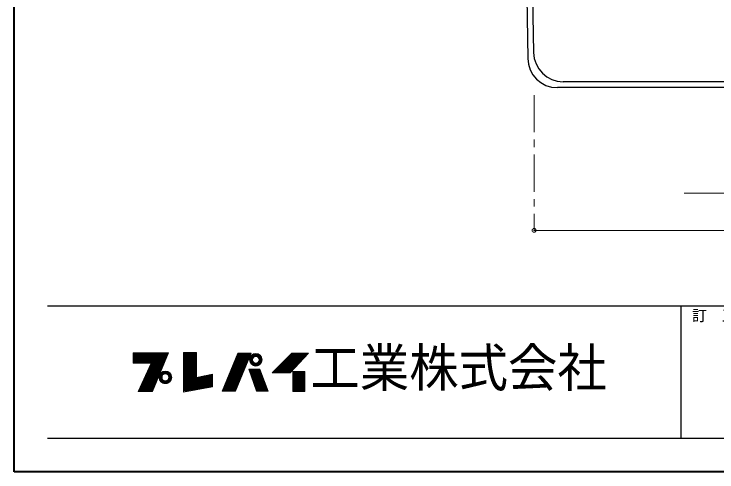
# Model space of a CAD drawing. Units: millimetres, scale not verified. Extents: x -1060 to 965, y -710 to 695.
# Drawn here: x -1060 to -586.8, y -709.7 to -401.7 of the extents above; entities that cross this region are included whole.
import ezdxf
from ezdxf.enums import TextEntityAlignment as Align

# ---------------------------------------------------------------- set-up
doc = ezdxf.new("R2010")
doc.units = ezdxf.units.MM
doc.header["$LTSCALE"] = 5
doc.header["$PDMODE"] = 32
doc.header["$PDSIZE"] = 2.5
doc.linetypes.add('CHAIN1', pattern=[8, 5, -1, 1, -1])
doc.layers.add('0-0____1', color=7, linetype='Continuous', lineweight=18)
doc.styles.add('ＭＳ ゴシック', font='')
doc.styles.get('ＭＳ ゴシック').set_extended_font_data('MS Gothic')

msp = doc.modelspace()

# ---------------------------------------------------------------- linework, layer by layer
at = {"layer": '0-0____1', "color": 1, "lineweight": 40}
for p, q in [((-1059.952, -709.711), (-1059.952, 695.289)), ((965.048, -709.711), (-1059.952, -709.711))]:
    msp.add_line(p, q, dxfattribs=at)
at = {"layer": '0-0____1', "color": 5, "lineweight": 25}
for p, q in [((-717.752, -219.211), (-714.214, -431.545)), ((-713.752, -219.211), (-710.28, -427.545)), ((-239.621, -447.211), (-690.282, -447.211)), ((-235.687, -451.211), (-694.216, -451.211))]:
    msp.add_line(p, q, dxfattribs=at)
at = {"layer": '0-0____1', "color": 4, "linetype": 'CHAIN1', "lineweight": 9}
msp.add_line((-709.952, -456.211), (-709.952, -547.211), dxfattribs=at)
at = {"layer": '0-0____1', "color": 4, "lineweight": 9}
for p, q in [((-533.952, -522.211), (-608.952, -522.211)), ((-709.952, -547.211), (-219.952, -547.211))]:
    msp.add_line(p, q, dxfattribs=at)
at = {"layer": '0-0____1', "color": 6, "lineweight": 25}
for p, q in [((-1037.452, -597.926), (942.548, -597.926)), ((-611.023, -597.926), (-611.023, -687.211)), ((942.548, -687.211), (-1037.452, -687.211))]:
    msp.add_line(p, q, dxfattribs=at)
at = {"layer": '0-0____1'}
for p, q in [((-979.738, -629.811), (-956.033, -629.811)), ((-979.738, -630.021), (-956.12, -630.021)), ((-979.738, -630.336), (-956.25, -630.336)), ((-979.738, -630.651), (-956.38, -630.651)), ((-979.738, -630.966), (-956.511, -630.966)), ((-979.738, -631.386), (-956.684, -631.386)), ((-956.815, -631.701), (-979.738, -631.701)), ((-979.738, -632.016), (-956.945, -632.016)), ((-979.738, -632.331), (-957.075, -632.331)), ((-979.738, -632.646), (-957.206, -632.646)), ((-979.738, -632.961), (-957.336, -632.961)), ((-979.738, -633.171), (-957.423, -633.171)), ((-979.738, -633.591), (-957.597, -633.591)), ((-979.738, -633.906), (-957.727, -633.906)), ((-966.718, -655.641), (-955.903, -629.496)), ((-945.928, -629.391), (-945.928, -655.956)), ((-937.213, -629.391), (-945.928, -629.391)), ((-945.928, -629.811), (-937.213, -629.811)), ((-945.928, -630.021), (-937.213, -630.021)), ((-945.928, -630.336), (-937.213, -630.336)), ((-945.928, -630.651), (-937.213, -630.651)), ((-945.928, -630.966), (-937.213, -630.966)), ((-945.928, -631.386), (-937.213, -631.386)), ((-945.928, -631.701), (-937.213, -631.701)), ((-945.928, -632.016), (-937.213, -632.016)), ((-945.928, -632.331), (-937.213, -632.331)), ((-945.928, -632.646), (-937.213, -632.646)), ((-945.928, -632.961), (-937.213, -632.961)), ((-945.928, -633.171), (-937.213, -633.171)), ((-945.928, -633.591), (-937.213, -633.591)), ((-945.928, -633.906), (-937.213, -633.906)), ((-909.283, -629.916), (-919.783, -655.431)), ((-910.925, -633.906), (-901.911, -633.906)), ((-910.858, -655.431), (-900.253, -629.916)), ((-910.795, -633.591), (-901.78, -633.591)), ((-910.622, -633.171), (-901.606, -633.171)), ((-910.536, -632.961), (-901.518, -632.961)), ((-910.406, -632.646), (-901.387, -632.646)), ((-910.276, -632.331), (-901.256, -632.331)), ((-910.147, -632.016), (-901.125, -632.016)), ((-910.017, -631.701), (-900.995, -631.701)), ((-909.888, -631.386), (-900.864, -631.386)), ((-909.715, -630.966), (-900.689, -630.966)), ((-909.585, -630.651), (-900.568, -630.651)), ((-909.455, -630.336), (-900.427, -630.336)), ((-909.283, -629.916), (-900.253, -629.916)), ((-901.437, -633.801), (-899.418, -633.801)), ((-901.351, -633.276), (-899.25, -633.276)), ((-901.155, -632.646), (-898.814, -632.646)), ((-900.96, -632.226), (-898.248, -632.226)), ((-900.63, -631.701), (-893.785, -631.701)), ((-900.277, -631.281), (-894.139, -631.281)), ((-899.669, -630.756), (-894.747, -630.756)), ((-898.931, -630.336), (-895.484, -630.336)), ((-893.455, -632.226), (-896.167, -632.226)), ((-893.26, -632.646), (-895.601, -632.646)), ((-893.064, -633.276), (-895.166, -633.276)), ((-892.978, -633.801), (-894.997, -633.801)), ((-876.943, -633.906), (-865.498, -633.906)), ((-876.628, -633.591), (-865.235, -633.591)), ((-876.208, -633.171), (-864.845, -633.171)), ((-875.998, -632.961), (-864.65, -632.961)), ((-875.683, -632.646), (-864.358, -632.646)), ((-875.368, -632.331), (-864.065, -632.331)), ((-875.053, -632.016), (-863.773, -632.016)), ((-874.738, -631.701), (-863.48, -631.701)), ((-874.423, -631.386), (-863.188, -631.386)), ((-874.108, -643.146), (-861.823, -629.916)), ((-874.003, -630.966), (-862.798, -630.966)), ((-873.688, -630.651), (-862.505, -630.651)), ((-873.373, -630.336), (-862.213, -630.336)), ((-979.738, -634.221), (-957.857, -634.221)), ((-979.738, -634.536), (-957.987, -634.536)), ((-979.738, -634.851), (-958.118, -634.851)), ((-979.738, -635.166), (-958.248, -635.166)), ((-979.738, -635.481), (-958.378, -635.481)), ((-979.738, -635.796), (-958.509, -635.796)), ((-979.738, -636.111), (-958.639, -636.111)), ((-967.558, -636.531), (-979.738, -636.531)), ((-976.378, -655.641), (-967.558, -636.531)), ((-959.551, -638.316), (-968.381, -638.316)), ((-959.421, -638.001), (-968.236, -638.001)), ((-959.247, -637.581), (-968.042, -637.581)), ((-959.117, -637.266), (-967.897, -637.266)), ((-958.943, -636.846), (-967.703, -636.846)), ((-958.813, -636.531), (-967.558, -636.531)), ((-945.928, -634.221), (-937.213, -634.221)), ((-945.928, -634.536), (-937.213, -634.536)), ((-945.928, -634.851), (-937.213, -634.851)), ((-945.928, -635.166), (-937.213, -635.166)), ((-945.928, -635.481), (-937.213, -635.481)), ((-945.928, -635.796), (-937.213, -635.796)), ((-945.928, -636.111), (-937.213, -636.111)), ((-945.928, -636.531), (-937.213, -636.531)), ((-945.928, -636.846), (-937.213, -636.846)), ((-945.928, -637.266), (-937.213, -637.266)), ((-945.928, -637.581), (-937.213, -637.581)), ((-945.928, -638.001), (-937.213, -638.001)), ((-945.928, -638.316), (-937.213, -638.316)), ((-912.739, -638.316), (-903.744, -638.316)), ((-912.61, -638.001), (-903.613, -638.001)), ((-912.437, -637.581), (-903.438, -637.581)), ((-912.307, -637.266), (-903.308, -637.266)), ((-912.134, -636.846), (-903.133, -636.846)), ((-912.005, -636.531), (-903.002, -636.531)), ((-911.832, -636.111), (-902.827, -636.111)), ((-911.702, -635.796), (-902.697, -635.796)), ((-911.573, -635.481), (-902.566, -635.481)), ((-911.443, -635.166), (-902.435, -635.166)), ((-911.313, -634.851), (-902.304, -634.851)), ((-911.173, -634.536), (-902.173, -634.536)), ((-911.054, -634.221), (-902.042, -634.221)), ((-901.458, -634.221), (-899.458, -634.221)), ((-901.425, -634.746), (-899.396, -634.746)), ((-901.326, -635.271), (-899.198, -635.271)), ((-901.155, -635.796), (-898.814, -635.796)), ((-900.903, -636.321), (-898.015, -636.321)), ((-900.55, -636.846), (-893.865, -636.846)), ((-900.172, -637.266), (-894.243, -637.266)), ((-899.342, -637.896), (-895.073, -637.896)), ((-898.345, -638.316), (-896.07, -638.316)), ((-893.513, -636.321), (-896.4, -636.321)), ((-893.26, -635.796), (-895.601, -635.796)), ((-893.089, -635.271), (-895.218, -635.271)), ((-892.99, -634.746), (-895.02, -634.746)), ((-894.958, -634.221), (-892.958, -634.221)), ((-881.353, -638.316), (-869.623, -638.316)), ((-881.038, -638.001), (-869.33, -638.001)), ((-880.618, -637.581), (-868.94, -637.581)), ((-880.303, -637.266), (-868.648, -637.266)), ((-879.883, -636.846), (-868.258, -636.846)), ((-879.568, -636.531), (-867.965, -636.531)), ((-879.148, -636.111), (-867.575, -636.111)), ((-878.833, -635.796), (-867.283, -635.796)), ((-878.518, -635.481), (-866.99, -635.481)), ((-878.203, -635.166), (-866.698, -635.166)), ((-877.888, -634.851), (-866.405, -634.851)), ((-877.573, -634.536), (-866.113, -634.536)), ((-877.258, -634.221), (-865.82, -634.221)), ((-961.506, -643.041), (-970.562, -643.041)), ((-970.368, -642.621), (-961.332, -642.621)), ((-961.115, -642.096), (-970.126, -642.096)), ((-960.897, -641.571), (-969.884, -641.571)), ((-960.724, -641.151), (-969.69, -641.151)), ((-969.448, -640.626), (-960.507, -640.626)), ((-960.333, -640.206), (-969.254, -640.206)), ((-960.159, -639.786), (-969.028, -639.786)), ((-968.818, -639.261), (-959.942, -639.261)), ((-959.768, -638.841), (-968.624, -638.841)), ((-961.072, -643.041), (-955.143, -643.041)), ((-960.569, -642.621), (-955.647, -642.621)), ((-959.571, -642.096), (-956.644, -642.096)), ((-945.928, -638.841), (-937.213, -638.841)), ((-945.928, -639.261), (-937.213, -639.261)), ((-945.928, -639.786), (-937.213, -639.786)), ((-945.928, -640.206), (-937.213, -640.206)), ((-945.928, -640.626), (-937.213, -640.626)), ((-945.928, -641.151), (-937.213, -641.151)), ((-945.928, -641.571), (-937.213, -641.571)), ((-945.928, -642.096), (-937.213, -642.096)), ((-945.928, -642.621), (-937.213, -642.621)), ((-945.928, -643.041), (-937.213, -643.041)), ((-914.684, -643.041), (-905.708, -643.041)), ((-914.511, -642.621), (-905.533, -642.621)), ((-914.295, -642.096), (-905.315, -642.096)), ((-914.079, -641.571), (-905.097, -641.571)), ((-913.903, -641.151), (-904.922, -641.151)), ((-913.693, -640.626), (-904.704, -640.626)), ((-913.517, -640.206), (-904.53, -640.206)), ((-913.344, -639.786), (-904.355, -639.786)), ((-913.128, -639.261), (-904.137, -639.261)), ((-912.955, -638.841), (-903.962, -638.841)), ((-901.791, -640.626), (-894.439, -640.626)), ((-901.609, -641.151), (-894.245, -641.151)), ((-901.463, -641.571), (-894.09, -641.571)), ((-901.28, -642.096), (-893.897, -642.096)), ((-901.098, -642.621), (-893.703, -642.621)), ((-900.952, -643.041), (-893.548, -643.041)), ((-889.018, -655.326), (-894.478, -640.521)), ((-886.183, -643.146), (-874.108, -643.146)), ((-885.658, -642.621), (-873.62, -642.621)), ((-885.133, -642.096), (-873.133, -642.096)), ((-884.608, -641.571), (-872.645, -641.571)), ((-884.188, -641.151), (-872.255, -641.151)), ((-883.663, -640.626), (-871.768, -640.626)), ((-883.243, -640.206), (-871.378, -640.206)), ((-882.823, -639.786), (-870.988, -639.786)), ((-882.298, -639.261), (-870.5, -639.261)), ((-881.878, -638.841), (-870.11, -638.841)), ((-872.218, -642.621), (-864.238, -642.621)), ((-872.218, -643.041), (-864.238, -643.041)), ((-963.417, -647.661), (-972.695, -647.661)), ((-963.156, -647.031), (-972.388, -647.031)), ((-962.982, -646.611), (-972.21, -646.611)), ((-962.765, -646.086), (-971.968, -646.086)), ((-971.774, -645.666), (-962.591, -645.666)), ((-962.374, -645.141), (-971.531, -645.141)), ((-962.114, -644.511), (-971.241, -644.511)), ((-961.896, -643.986), (-970.998, -643.986)), ((-961.723, -643.566), (-970.805, -643.566)), ((-962.358, -646.086), (-960.358, -646.086)), ((-962.337, -645.666), (-960.318, -645.666)), ((-962.325, -646.611), (-960.296, -646.611)), ((-962.251, -645.141), (-960.15, -645.141)), ((-962.251, -647.031), (-960.15, -647.031)), ((-962.055, -644.511), (-959.714, -644.511)), ((-962.055, -647.661), (-959.714, -647.661)), ((-961.803, -643.986), (-958.915, -643.986)), ((-961.53, -643.566), (-954.685, -643.566)), ((-954.413, -643.986), (-957.3, -643.986)), ((-954.16, -644.511), (-956.501, -644.511)), ((-954.16, -647.661), (-956.501, -647.661)), ((-953.964, -645.141), (-956.066, -645.141)), ((-953.964, -647.031), (-956.066, -647.031)), ((-953.89, -646.611), (-955.92, -646.611)), ((-953.878, -645.666), (-955.897, -645.666)), ((-955.858, -646.086), (-953.858, -646.086)), ((-945.928, -643.566), (-937.213, -643.566)), ((-945.928, -643.986), (-937.213, -643.986)), ((-945.928, -644.511), (-937.213, -644.511)), ((-945.928, -645.141), (-937.213, -645.141)), ((-945.928, -645.666), (-937.213, -645.666)), ((-945.928, -646.086), (-937.213, -646.086)), ((-945.928, -646.611), (-926.398, -646.611)), ((-945.928, -647.031), (-926.398, -647.031)), ((-945.928, -647.661), (-926.398, -647.661)), ((-926.398, -646.086), (-936.272, -646.086)), ((-926.398, -645.666), (-934.391, -645.666)), ((-926.398, -645.141), (-932.04, -645.141)), ((-926.398, -644.511), (-929.219, -644.511)), ((-916.585, -647.661), (-907.628, -647.661)), ((-916.326, -647.031), (-907.366, -647.031)), ((-916.153, -646.611), (-907.192, -646.611)), ((-915.937, -646.086), (-906.973, -646.086)), ((-915.764, -645.666), (-906.799, -645.666)), ((-915.548, -645.141), (-906.581, -645.141)), ((-915.289, -644.511), (-906.319, -644.511)), ((-915.073, -643.986), (-906.101, -643.986)), ((-914.9, -643.566), (-905.926, -643.566)), ((-900.769, -643.566), (-893.355, -643.566)), ((-900.623, -643.986), (-893.2, -643.986)), ((-900.441, -644.511), (-893.006, -644.511)), ((-900.222, -645.141), (-892.774, -645.141)), ((-900.04, -645.666), (-892.58, -645.666)), ((-899.894, -646.086), (-892.425, -646.086)), ((-899.711, -646.611), (-892.232, -646.611)), ((-899.565, -647.031), (-892.077, -647.031)), ((-899.346, -647.661), (-891.844, -647.661)), ((-872.218, -643.566), (-864.238, -643.566)), ((-872.218, -643.986), (-864.238, -643.986)), ((-872.218, -644.511), (-864.238, -644.511)), ((-872.218, -645.141), (-864.238, -645.141)), ((-872.218, -645.666), (-864.238, -645.666)), ((-872.218, -646.086), (-864.238, -646.086)), ((-872.218, -646.611), (-864.238, -646.611)), ((-872.218, -647.031), (-864.238, -647.031)), ((-872.218, -647.661), (-864.238, -647.661)), ((-965.545, -652.806), (-975.069, -652.806)), ((-965.328, -652.281), (-974.827, -652.281)), ((-965.067, -651.651), (-974.536, -651.651)), ((-964.893, -651.231), (-974.342, -651.231)), ((-964.676, -650.706), (-974.1, -650.706)), ((-964.459, -650.181), (-973.858, -650.181)), ((-964.242, -649.656), (-973.615, -649.656)), ((-964.025, -649.131), (-973.373, -649.131)), ((-963.851, -648.711), (-973.179, -648.711)), ((-963.634, -648.186), (-972.937, -648.186)), ((-961.803, -648.186), (-958.915, -648.186)), ((-961.45, -648.711), (-954.765, -648.711)), ((-961.072, -649.131), (-955.143, -649.131)), ((-960.414, -649.656), (-955.802, -649.656)), ((-959.245, -650.181), (-956.97, -650.181)), ((-954.413, -648.186), (-957.3, -648.186)), ((-945.928, -648.186), (-926.398, -648.186)), ((-945.928, -648.711), (-926.398, -648.711)), ((-945.928, -649.131), (-926.398, -649.131)), ((-945.928, -649.656), (-926.398, -649.656)), ((-945.928, -650.181), (-926.398, -650.181)), ((-945.928, -650.706), (-926.398, -650.706)), ((-945.928, -651.231), (-926.398, -651.231)), ((-945.928, -651.651), (-926.398, -651.651)), ((-945.928, -652.281), (-926.398, -652.281)), ((-945.928, -652.806), (-928.695, -652.806)), ((-918.702, -652.806), (-909.767, -652.806)), ((-918.486, -652.281), (-909.548, -652.281)), ((-918.227, -651.651), (-909.287, -651.651)), ((-918.054, -651.231), (-909.112, -651.231)), ((-917.838, -650.706), (-908.894, -650.706)), ((-917.622, -650.181), (-908.676, -650.181)), ((-917.406, -649.656), (-908.457, -649.656)), ((-917.19, -649.131), (-908.239, -649.131)), ((-917.017, -648.711), (-908.065, -648.711)), ((-916.801, -648.186), (-907.846, -648.186)), ((-899.164, -648.186), (-891.651, -648.186)), ((-898.993, -648.711), (-891.457, -648.711)), ((-898.835, -649.131), (-891.302, -649.131)), ((-898.653, -649.656), (-891.109, -649.656)), ((-898.471, -650.181), (-890.915, -650.181)), ((-898.288, -650.706), (-890.721, -650.706)), ((-898.106, -651.231), (-890.528, -651.231)), ((-897.96, -651.651), (-890.373, -651.651)), ((-897.741, -652.281), (-890.141, -652.281)), ((-897.523, -652.806), (-889.947, -652.806)), ((-872.218, -648.186), (-864.238, -648.186)), ((-872.218, -648.711), (-864.238, -648.711)), ((-872.218, -649.131), (-864.238, -649.131)), ((-872.218, -649.656), (-864.238, -649.656)), ((-872.218, -650.181), (-864.238, -650.181)), ((-872.218, -650.706), (-864.238, -650.706)), ((-872.218, -651.231), (-864.238, -651.231)), ((-872.218, -651.651), (-864.238, -651.651)), ((-872.218, -652.281), (-864.238, -652.281)), ((-872.218, -652.806), (-864.238, -652.806)), ((-976.378, -655.641), (-966.718, -655.641)), ((-966.5, -655.116), (-976.135, -655.116)), ((-966.24, -654.486), (-975.845, -654.486)), ((-966.023, -653.961), (-975.602, -653.961)), ((-965.806, -653.436), (-975.36, -653.436)), ((-945.928, -653.436), (-932.142, -653.436)), ((-945.928, -653.961), (-935.014, -653.961)), ((-945.928, -654.486), (-937.886, -654.486)), ((-945.928, -655.116), (-941.332, -655.116)), ((-910.858, -655.431), (-919.783, -655.431)), ((-919.653, -655.116), (-910.727, -655.116)), ((-919.394, -654.486), (-910.465, -654.486)), ((-919.178, -653.961), (-910.247, -653.961)), ((-918.962, -653.436), (-910.028, -653.436)), ((-897.339, -653.436), (-889.715, -653.436)), ((-897.157, -653.961), (-889.521, -653.961)), ((-896.975, -654.486), (-889.327, -654.486)), ((-896.756, -655.116), (-889.095, -655.116)), ((-896.683, -655.326), (-889.018, -655.326)), ((-872.218, -653.436), (-864.238, -653.436)), ((-872.218, -653.961), (-864.238, -653.961)), ((-872.218, -654.486), (-864.238, -654.486)), ((-872.218, -655.116), (-864.238, -655.116))]:
    msp.add_line(p, q, dxfattribs=at)
for points in [[(-979.738, -636.531), (-979.738, -629.496), (-955.903, -629.496)], [(-945.928, -655.956), (-926.398, -652.386), (-926.398, -643.881), (-937.213, -646.296), (-937.213, -629.391)], [(-886.183, -643.146), (-872.953, -629.916), (-861.823, -629.916)], [(-896.683, -655.326), (-901.828, -640.521), (-894.478, -640.521)]]:
    msp.add_lwpolyline(points, dxfattribs=at)
msp.add_lwpolyline([(-872.218, -642.096), (-872.218, -655.641), (-864.238, -655.641), (-864.238, -642.096)], close=True, dxfattribs=at)
for centre, radius in [((-897.208, -634.221), 4.25), ((-897.208, -634.221), 2.25), ((-958.108, -646.086), 4.25), ((-958.108, -646.086), 2.25)]:
    msp.add_circle(centre, radius, dxfattribs=at)
at = {"layer": '0-0____1', "color": 5, "lineweight": 25}
for centre in [(-690.282, -427.211), (-694.216, -431.211)]:
    msp.add_arc(centre, 20, 180.95484, 270, dxfattribs=at)
at = {"layer": '0-0____1', "color": 1}
msp.add_point((-709.952, -547.211), dxfattribs=at)

# ---------------------------------------------------------------- texts
at = {"layer": '0-0____1', "style": 'ＭＳ ゴシック'}
msp.add_text('訂\u3000正', height=7.331, dxfattribs=at).set_placement((-603.523, -610.426), align=Align.BOTTOM_LEFT)
at = {"layer": '0-0____1', "style": 'ＭＳ ゴシック', "width": 0.95}
msp.add_text('工業株式会社', height=25.66, dxfattribs=at).set_placement((-860.488, -660.068), align=Align.BOTTOM_LEFT)

doc.saveas('drawing.dxf')
